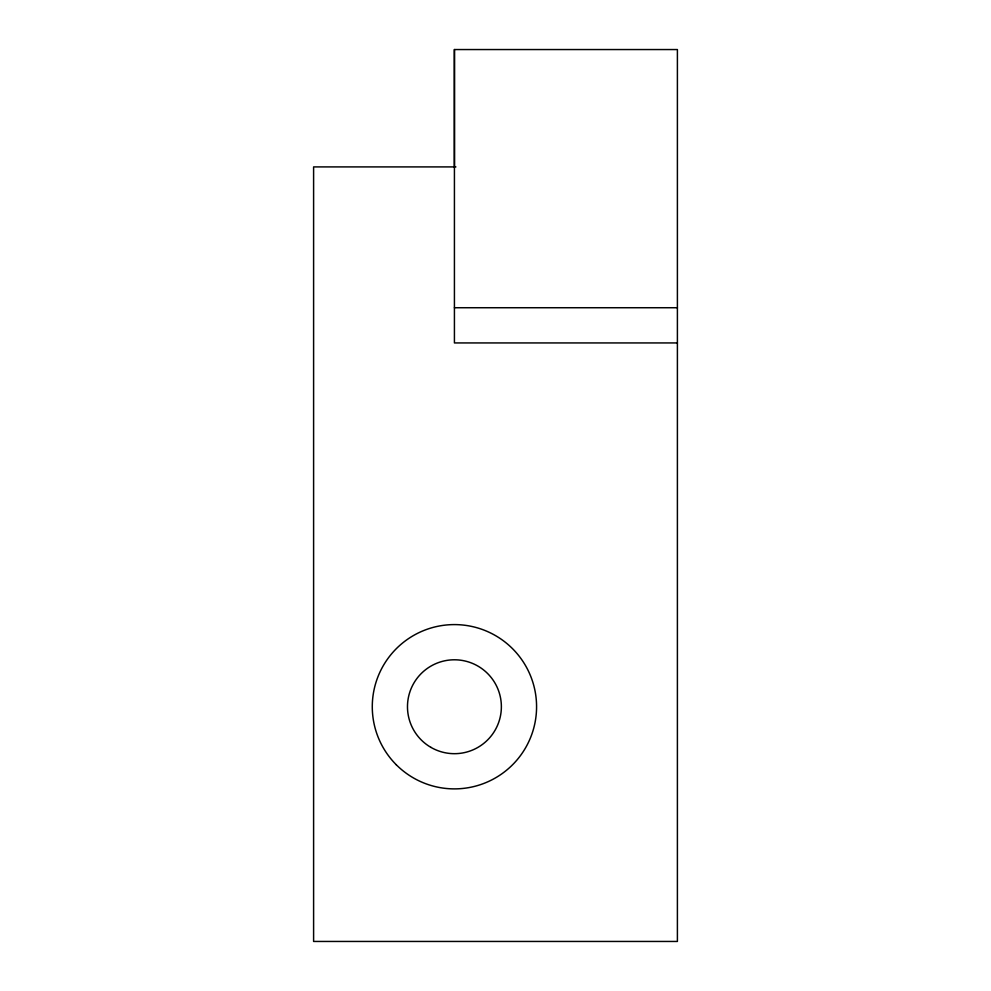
<?xml version="1.0" encoding="UTF-8"?>
<svg xmlns="http://www.w3.org/2000/svg" width="991" height="991" viewBox="0 0 991 991"><rect width="100%" height="100%" fill="white"/><g stroke="black" fill="none" stroke-linecap="round" stroke-linejoin="round"><path stroke-width="1.49" d="M454.423 166.909L454.423 49.55L677.398 49.55L677.398 941.45L313.602 941.45L313.602 166.909L455.897 166.909M454.423 307.73L677.398 307.73M677.398 342.936L454.423 342.936L454.423 49.55M430.949 747.387A46.936 46.936 0 0 0 501.372 706.744A46.936 46.936 0 0 0 430.949 666.088A46.936 46.936 0 0 0 430.949 747.387M396.338 764.829A82.154 82.154 0 0 0 533.777 728.001A82.154 82.154 0 0 0 433.166 627.39A82.154 82.154 0 0 0 396.338 764.829"/></g></svg>
